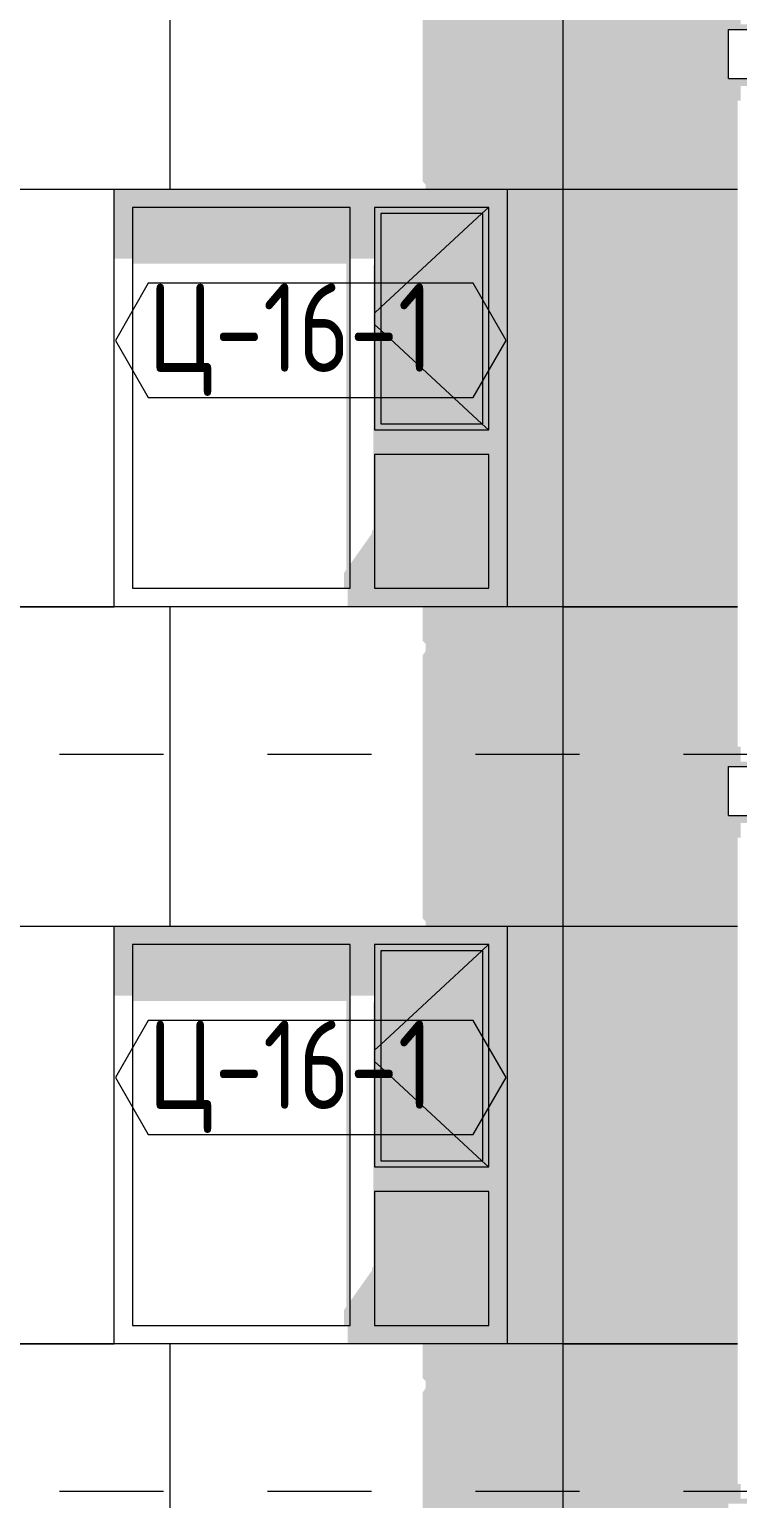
# Model space of a CAD drawing. Header units: millimetres. Extents: x 18162 to 7085488, y 72188 to 247925.
# Drawn here: x 5823964 to 5826846, y 118354 to 124334 of the extents above; entities that cross this region are included whole.
import ezdxf

# ---------------------------------------------------------------- set-up
doc = ezdxf.new("R2010")
doc.units = ezdxf.units.MM
doc.header["$MEASUREMENT"] = 0
doc.linetypes.add('Dashed', pattern=[423.333333, 211.666667, -211.666667])
doc.layers.add('Archicad Windows', color=7, linetype='Continuous')
doc.layers.add('Structural - Bearing', color=7, linetype='Continuous')
doc.styles.add('GENERATED_STYLE_3', font='', dxfattribs={"width": 0.8})
doc.styles.get('GENERATED_STYLE_3').set_extended_font_data('ISOCPEUR MON')
doc.dimstyles.new('GENERATED_STYLE__19', dxfattribs={"dimtxt": 440.00001, "dimasz": 228, "dimexe": 0.18, "dimexo": 31028.935828, "dimgap": 0, "dimtad": 1, "dimdec": 0, "dimzin": 0, "dimdsep": 46, "dimtxsty": 'GENERATED_STYLE_3', "dimblk": 'ARROWHEAD_2', "dimblk1": 'ARROWHEAD_2', "dimblk2": 'ARROWHEAD_2', "dimcen": 0.09, "dimclrd": 13, "dimclre": 13, "dimclrt": 13, "dimadec": 0, "dimazin": 0, "dimtfac": 1, "dimtdec": 4, "dimtmove": 0, "dimatfit": 3, "dimfxl": 1, "dimtolj": 1, "dimtzin": 0, "dimarcsym": 0})

# ---------------------------------------------------------------- blocks, each defined once
blk = doc.blocks.new('*X2302', base_point=(5785635.3, 106384.1))
at = {"layer": 'Structural - Bearing', "color": 8, "linetype": 'Continuous', "lineweight": 13}
for p, q in [((5824535.3, 121284.1), (5824535.3, 120684.1)), ((5826135.3, 121284.1), (5826135.3, 118984.1)), ((5822935.3, 120684.1), (5824035.3, 120684.1)), ((5824035.3, 120684.1), (5824308.8, 120684.1)), ((5825908.8, 120684.1), (5826135.3, 120684.1)), ((5826135.3, 120684.1), (5826846.4, 120684.1)), ((5822935.3, 118984.1), (5824035.3, 118984.1)), ((5824035.3, 118984.1), (5822935.3, 118984.1)), ((5824308.8, 118984.1), (5824035.3, 118984.1)), ((5824035.3, 118984.1), (5824308.8, 118984.1)), ((5824535.3, 118984.1), (5824535.3, 118384.1)), ((5826135.3, 118984.1), (5825908.8, 118984.1)), ((5826135.3, 118984.1), (5826846.4, 118984.1)), ((5826135.3, 118984.1), (5826135.3, 118384.1)), ((5826846.4, 118984.1), (5826135.3, 118984.1)), ((5824535.3, 118384.1), (5824535.3, 118284.1)), ((5826135.3, 118384.1), (5826135.3, 118284.1))]:
    blk.add_line(p, q, dxfattribs=at)
blk = doc.blocks.new('*X2308', base_point=(5785635.3, 106384.1))
at = {"layer": 'Structural - Bearing', "color": 8, "linetype": 'Continuous', "lineweight": 13}
for p, q in [((5824535.3, 124284.1), (5824535.3, 123684.1)), ((5826135.3, 124284.1), (5826135.3, 121984.1)), ((5822935.3, 123684.1), (5824035.3, 123684.1)), ((5824035.3, 123684.1), (5824308.8, 123684.1)), ((5825908.8, 123684.1), (5826135.3, 123684.1)), ((5826135.3, 123684.1), (5826846.4, 123684.1)), ((5822935.3, 121984.1), (5824035.3, 121984.1)), ((5824035.3, 121984.1), (5822935.3, 121984.1)), ((5824308.8, 121984.1), (5824035.3, 121984.1)), ((5824035.3, 121984.1), (5824308.8, 121984.1)), ((5824535.3, 121984.1), (5824535.3, 121384.1)), ((5826135.3, 121984.1), (5825908.8, 121984.1)), ((5826135.3, 121984.1), (5826846.4, 121984.1)), ((5826135.3, 121984.1), (5826135.3, 121384.1)), ((5826846.4, 121984.1), (5826135.3, 121984.1)), ((5824535.3, 121384.1), (5824535.3, 121284.1)), ((5826135.3, 121384.1), (5826135.3, 121284.1))]:
    blk.add_line(p, q, dxfattribs=at)
blk = doc.blocks.new('*X2314', base_point=(5785635.3, 106384.1))
at = {"layer": 'Structural - Bearing', "color": 8, "linetype": 'Continuous', "lineweight": 13}
for p, q in [((5824535.3, 124384.1), (5824535.3, 124284.1)), ((5826135.3, 124384.1), (5826135.3, 124284.1))]:
    blk.add_line(p, q, dxfattribs=at)
blk = doc.blocks.new('*D2600', base_point=(5785635.3, 106384.1))
at = {"color": 12, "linetype": 'Continuous', "lineweight": 35}
for p, q in [((5838328.4, 118420.7), (5838628.4, 118247.5)), ((5838328.4, 118220.7), (5838628.4, 118047.5))]:
    blk.add_line(p, q, dxfattribs=at)
at = {"color": 13, "linetype": 'Continuous', "lineweight": 13}
for p, q in [((5838478.4, 118134.1), (5838478.4, 118334.1)), ((5838703.4, 118134.1), (5837187.8, 118134.1))]:
    blk.add_line(p, q, dxfattribs=at)
blk = doc.blocks.new('ARROWHEAD_2')
at = {"color": 0, "linetype": 'Continuous', "lineweight": 0}
for p, q in [((-0.378, -0.655), (0.378, 0.655)), ((0, 0), (-1, 0))]:
    blk.add_line(p, q, dxfattribs=at)
blk = doc.blocks.new('*D2601', base_point=(5785635.3, 106384.1))
at = {"color": 12, "linetype": 'Continuous', "lineweight": 35}
for p, q in [((5838328.4, 121220.7), (5838628.4, 121047.5)), ((5838328.4, 118420.7), (5838628.4, 118247.5))]:
    blk.add_line(p, q, dxfattribs=at)
at = {"color": 13, "linetype": 'Continuous', "lineweight": 13}
for p, q in [((5838703.4, 121134.1), (5837187.8, 121134.1)), ((5838478.4, 118334.1), (5838478.4, 121134.1)), ((5838703.4, 118334.1), (5837187.8, 118334.1)), ((5838478.4, 118134.1), (5838478.4, 118334.1))]:
    blk.add_line(p, q, dxfattribs=at)
at = {"color": 13, "lineweight": 13, "char_height": 440, "attachment_point": 7, "rotation": 90, "style": 'GENERATED_STYLE_3'}
for s, insert in [('\\A1;{\\pql;\\fISOCPEUR MON|b0|i0|c0|p0;\\W0.800000;2,800}', (5838605.9, 119549.6)), ('\\A1;{\\pql;\\fISOCPEUR MON|b0|i0|c0|p0;\\W0.800000;200}', (5838518.1, 118420.8))]:
    blk.add_mtext(s, dxfattribs=dict(at, insert=insert))
blk = doc.blocks.new('*D2602', base_point=(5785635.3, 106384.1))
at = {"color": 12, "linetype": 'Continuous', "lineweight": 35}
for p, q in [((5838328.4, 121420.7), (5838628.4, 121247.5)), ((5838328.4, 121220.7), (5838628.4, 121047.5))]:
    blk.add_line(p, q, dxfattribs=at)
at = {"color": 13, "linetype": 'Continuous', "lineweight": 13}
for p, q in [((5838478.4, 121134.1), (5838478.4, 121334.1)), ((5838703.4, 121134.1), (5837187.8, 121134.1))]:
    blk.add_line(p, q, dxfattribs=at)
blk = doc.blocks.new('*D2603', base_point=(5785635.3, 106384.1))
at = {"color": 12, "linetype": 'Continuous', "lineweight": 35}
for p, q in [((5838328.4, 124220.7), (5838628.4, 124047.5)), ((5838328.4, 121420.7), (5838628.4, 121247.5))]:
    blk.add_line(p, q, dxfattribs=at)
at = {"color": 13, "linetype": 'Continuous', "lineweight": 13}
for p, q in [((5838703.4, 124134.1), (5837187.8, 124134.1)), ((5838478.4, 121334.1), (5838478.4, 124134.1)), ((5838703.4, 121334.1), (5837187.8, 121334.1)), ((5838478.4, 121134.1), (5838478.4, 121334.1))]:
    blk.add_line(p, q, dxfattribs=at)
at = {"color": 13, "lineweight": 13, "char_height": 440, "attachment_point": 7, "rotation": 90, "style": 'GENERATED_STYLE_3'}
for s, insert in [('\\A1;{\\pql;\\fISOCPEUR MON|b0|i0|c0|p0;\\W0.800000;2,800}', (5838605.9, 122549.6)), ('\\A1;{\\pql;\\fISOCPEUR MON|b0|i0|c0|p0;\\W0.800000;200}', (5838518.1, 121420.8))]:
    blk.add_mtext(s, dxfattribs=dict(at, insert=insert))
blk = doc.blocks.new('*D2604', base_point=(5785635.3, 106384.1))
at = {"color": 12, "linetype": 'Continuous', "lineweight": 35}
for p, q in [((5838328.4, 124420.7), (5838628.4, 124247.5)), ((5838328.4, 124220.7), (5838628.4, 124047.5))]:
    blk.add_line(p, q, dxfattribs=at)
at = {"color": 13, "linetype": 'Continuous', "lineweight": 13}
for p, q in [((5838703.4, 124334.1), (5837187.8, 124334.1)), ((5838478.4, 124134.1), (5838478.4, 124334.1)), ((5838703.4, 124134.1), (5837187.8, 124134.1))]:
    blk.add_line(p, q, dxfattribs=at)
blk = doc.blocks.new('*D2605', base_point=(5785635.3, 106384.1))
at = {"color": 12, "linetype": 'Continuous', "lineweight": 35}
for p, q in [((5838328.4, 127220.7), (5838628.4, 127047.5)), ((5838328.4, 124420.7), (5838628.4, 124247.5))]:
    blk.add_line(p, q, dxfattribs=at)
at = {"color": 13, "linetype": 'Continuous', "lineweight": 13}
for p, q in [((5838703.4, 127134.1), (5837187.8, 127134.1)), ((5838478.4, 124334.1), (5838478.4, 127134.1)), ((5838703.4, 124334.1), (5837187.8, 124334.1))]:
    blk.add_line(p, q, dxfattribs=at)
at = {"color": 13, "lineweight": 13, "char_height": 440, "attachment_point": 7, "rotation": 90, "style": 'GENERATED_STYLE_3'}
for s, insert in [('\\A1;{\\pql;\\fISOCPEUR MON|b0|i0|c0|p0;\\W0.800000;2,800}', (5838605.9, 125549.6)), ('\\A1;{\\pql;\\fISOCPEUR MON|b0|i0|c0|p0;\\W0.800000;200}', (5838518.1, 124420.8))]:
    blk.add_mtext(s, dxfattribs=dict(at, insert=insert))
blk = doc.blocks.new('Label_130_3', base_point=(5825108.8, 119834.1))
at = {"color": 13, "linetype": 'Continuous', "lineweight": 13, "flags": 128}
blk.add_lwpolyline([(5824313.7, 120068.3), (5824447.8, 119836.1), (5825769.9, 119836.1), (5825904, 120068.3), (5825769.9, 120300.6), (5824447.8, 120300.6)], close=True, dxfattribs=at)
at = {"color": 13, "lineweight": 13, "insert": (5824447.8, 120299.9), "char_height": 360, "attachment_point": 1, "style": 'GENERATED_STYLE_3'}
blk.add_mtext('\\A1;{\\pql;\\pt0,253000;\\fISOCPEUR MON|b0|i0|c0|p0;\\W0.800000;Ц-16-1\\fISOCPEUR MON|b0|i0|c0|p0;\\W0.800000;\\A1{\\H.66x;\\S^  ;}\\fISOCPEUR MON|b0|i0|c0|p0;\\W0.800000;\\fISOCPEUR MON|b0|i0|c0|p0;\\W0.800000;\\A1{\\H.66x;\\S^  ;}\\fISOCPEUR MON|b0|i0|c0|p0;\\W0.800000; \\fISOCPEUR MON|b0|i0|c0|p0;\\W0.800000;\\fISOCPEUR MON|b0|i0|c0|p0;\\W0.800000;\\fISOCPEUR MON|b0|i0|c0|p0;\\W0.800000;\\fISOCPEUR MON|b0|i0|c0|p0;\\W0.800000;\\fISOCPEUR MON|b0|i0|c0|p0;\\W0.800000;\\fISOCPEUR MON|b0|i0|c0|p0;\\W0.800000;\\fISOCPEUR MON|b0|i0|c0|p0;\\W0.800000;\\fISOCPEUR MON|b0|i0|c0|p0;\\W0.800000;\\fISOCPEUR MON|b0|i0|c0|p0;\\W0.800000;\\fISOCPEUR MON|b0|i0|c0|p0;\\W0.800000;\\fISOCPEUR MON|b0|i0|c0|p0;\\W0.800000;\\fISOCPEUR MON|b0|i0|c0|p0;\\W0.800000;\\fISOCPEUR MON|b0|i0|c0|p0;\\W0.800000;\\fISOCPEUR MON|b0|i0|c0|p0;\\W0.800000;\\fISOCPEUR MON|b0|i0|c0|p0;\\W0.800000;\\fISOCPEUR MON|b0|i0|c0|p0;\\W0.800000;\\fISOCPEUR MON|b0|i0|c0|p0;\\W0.800000;\\fISOCPEUR MON|b0|i0|c0|p0;\\W0.800000;\\fISOCPEUR MON|b0|i0|c0|p0;\\W0.800000;\\fISOCPEUR MON|b0|i0|c0|p0;\\W0.800000;\\fISOCPEUR MON|b0|i0|c0|p0;\\W0.800000;\\fISOCPEUR MON|b0|i0|c0|p0;\\W0.800000;\\fISOCPEUR MON|b0|i0|c0|p0;\\W0.800000;\\fISOCPEUR MON|b0|i0|c0|p0;\\W0.800000;\\fISOCPEUR MON|b0|i0|c0|p0;\\W0.800000;\\fISOCPEUR MON|b0|i0|c0|p0;\\W0.800000;\\fISOCPEUR MON|b0|i0|c0|p0;\\W0.800000;\\fISOCPEUR MON|b0|i0|c0|p0;\\W0.800000;\\fISOCPEUR MON|b0|i0|c0|p0;\\W0.800000;\\fISOCPEUR MON|b0|i0|c0|p0;\\W0.800000;\\fISOCPEUR MON|b0|i0|c0|p0;\\W0.800000;\\fISOCPEUR MON|b0|i0|c0|p0;\\W0.800000;\\fISOCPEUR MON|b0|i0|c0|p0;\\W0.800000;\\fISOCPEUR MON|b0|i0|c0|p0;\\W0.800000;\\fISOCPEUR MON|b0|i0|c0|p0;\\W0.800000;\\fISOCPEUR MON|b0|i0|c0|p0;\\W0.800000;\\fISOCPEUR MON|b0|i0|c0|p0;\\W0.800000;\\fISOCPEUR MON|b0|i0|c0|p0;\\W0.800000;\\fISOCPEUR MON|b0|i0|c0|p0;\\W0.800000;\\fISOCPEUR MON|b0|i0|c0|p0;\\W0.800000;\\fISOCPEUR MON|b0|i0|c0|p0;\\W0.800000;\\fISOCPEUR MON|b0|i0|c0|p0;\\W0.800000;\\fISOCPEUR MON|b0|i0|c0|p0;\\W0.800000;}', dxfattribs=at)
blk = doc.blocks.new('Label_135_3', base_point=(5825108.8, 122834.1))
at = {"color": 13, "linetype": 'Continuous', "lineweight": 13, "flags": 128}
blk.add_lwpolyline([(5824313.7, 123068.3), (5824447.8, 122836.1), (5825769.9, 122836.1), (5825904, 123068.3), (5825769.9, 123300.6), (5824447.8, 123300.6)], close=True, dxfattribs=at)
at = {"color": 13, "lineweight": 13, "insert": (5824447.8, 123299.9), "char_height": 360, "attachment_point": 1, "style": 'GENERATED_STYLE_3'}
blk.add_mtext('\\A1;{\\pql;\\pt0,253000;\\fISOCPEUR MON|b0|i0|c0|p0;\\W0.800000;Ц-16-1\\fISOCPEUR MON|b0|i0|c0|p0;\\W0.800000;\\A1{\\H.66x;\\S^  ;}\\fISOCPEUR MON|b0|i0|c0|p0;\\W0.800000;\\fISOCPEUR MON|b0|i0|c0|p0;\\W0.800000;\\A1{\\H.66x;\\S^  ;}\\fISOCPEUR MON|b0|i0|c0|p0;\\W0.800000; \\fISOCPEUR MON|b0|i0|c0|p0;\\W0.800000;\\fISOCPEUR MON|b0|i0|c0|p0;\\W0.800000;\\fISOCPEUR MON|b0|i0|c0|p0;\\W0.800000;\\fISOCPEUR MON|b0|i0|c0|p0;\\W0.800000;\\fISOCPEUR MON|b0|i0|c0|p0;\\W0.800000;\\fISOCPEUR MON|b0|i0|c0|p0;\\W0.800000;\\fISOCPEUR MON|b0|i0|c0|p0;\\W0.800000;\\fISOCPEUR MON|b0|i0|c0|p0;\\W0.800000;\\fISOCPEUR MON|b0|i0|c0|p0;\\W0.800000;\\fISOCPEUR MON|b0|i0|c0|p0;\\W0.800000;\\fISOCPEUR MON|b0|i0|c0|p0;\\W0.800000;\\fISOCPEUR MON|b0|i0|c0|p0;\\W0.800000;\\fISOCPEUR MON|b0|i0|c0|p0;\\W0.800000;\\fISOCPEUR MON|b0|i0|c0|p0;\\W0.800000;\\fISOCPEUR MON|b0|i0|c0|p0;\\W0.800000;\\fISOCPEUR MON|b0|i0|c0|p0;\\W0.800000;\\fISOCPEUR MON|b0|i0|c0|p0;\\W0.800000;\\fISOCPEUR MON|b0|i0|c0|p0;\\W0.800000;\\fISOCPEUR MON|b0|i0|c0|p0;\\W0.800000;\\fISOCPEUR MON|b0|i0|c0|p0;\\W0.800000;\\fISOCPEUR MON|b0|i0|c0|p0;\\W0.800000;\\fISOCPEUR MON|b0|i0|c0|p0;\\W0.800000;\\fISOCPEUR MON|b0|i0|c0|p0;\\W0.800000;\\fISOCPEUR MON|b0|i0|c0|p0;\\W0.800000;\\fISOCPEUR MON|b0|i0|c0|p0;\\W0.800000;\\fISOCPEUR MON|b0|i0|c0|p0;\\W0.800000;\\fISOCPEUR MON|b0|i0|c0|p0;\\W0.800000;\\fISOCPEUR MON|b0|i0|c0|p0;\\W0.800000;\\fISOCPEUR MON|b0|i0|c0|p0;\\W0.800000;\\fISOCPEUR MON|b0|i0|c0|p0;\\W0.800000;\\fISOCPEUR MON|b0|i0|c0|p0;\\W0.800000;\\fISOCPEUR MON|b0|i0|c0|p0;\\W0.800000;\\fISOCPEUR MON|b0|i0|c0|p0;\\W0.800000;\\fISOCPEUR MON|b0|i0|c0|p0;\\W0.800000;\\fISOCPEUR MON|b0|i0|c0|p0;\\W0.800000;\\fISOCPEUR MON|b0|i0|c0|p0;\\W0.800000;\\fISOCPEUR MON|b0|i0|c0|p0;\\W0.800000;\\fISOCPEUR MON|b0|i0|c0|p0;\\W0.800000;\\fISOCPEUR MON|b0|i0|c0|p0;\\W0.800000;\\fISOCPEUR MON|b0|i0|c0|p0;\\W0.800000;\\fISOCPEUR MON|b0|i0|c0|p0;\\W0.800000;\\fISOCPEUR MON|b0|i0|c0|p0;\\W0.800000;\\fISOCPEUR MON|b0|i0|c0|p0;\\W0.800000;}', dxfattribs=at)

msp = doc.modelspace()

# ---------------------------------------------------------------- hatches: boundary and pattern name
at = {"layer": 'Archicad Windows', "linetype": 'Continuous', "lineweight": 0}
for points in [[(5825268.8, 123609.1), (5825368.8, 123609.1), (5825833.8, 123609.1), (5825908.8, 123609.1), (5825908.8, 123684.1), (5824308.8, 123684.1), (5824308.8, 123609.1), (5824383.8, 123609.1)], [(5824383.8, 123609.1), (5824308.8, 123609.1), (5824308.8, 123401.2), (5824383.8, 123401.2)], [(5825268.8, 123609.1), (5824383.8, 123609.1), (5824383.8, 123380), (5825253.8, 123380), (5825253.8, 122135), (5825243.8, 122120.8), (5825243.8, 122059.1), (5825268.8, 122059.1)], [(5825368.8, 123609.1), (5825268.8, 123609.1), (5825268.8, 123401.2), (5825368.8, 123401.2)], [(5825833.8, 123609.1), (5825368.8, 123609.1), (5825368.8, 123584.1), (5825393.8, 123584.1), (5825808.8, 123584.1), (5825833.8, 123584.1)], [(5825833.8, 122704.1), (5825833.8, 122604.1), (5825833.8, 122059.1), (5825908.8, 122059.1), (5825908.8, 123609.1), (5825833.8, 123609.1)], [(5825393.8, 123584.1), (5825368.8, 123584.1), (5825368.8, 122729.1), (5825393.8, 122729.1)], [(5825808.8, 122729.1), (5825808.8, 123584.1), (5825393.8, 123584.1), (5825393.8, 122729.1)], [(5825808.8, 122729.1), (5825833.8, 122729.1), (5825833.8, 123584.1), (5825808.8, 123584.1)], [(5825268.8, 122059.1), (5825368.8, 122059.1), (5825368.8, 123379.8), (5825363.8, 123372.7), (5825363.8, 122299.8), (5825358.8, 122292.7), (5825358.8, 122283.5), (5825268.8, 122156.2)], [(5825393.8, 122729.1), (5825368.8, 122729.1), (5825368.8, 122704.1), (5825833.8, 122704.1), (5825833.8, 122729.1), (5825808.8, 122729.1)], [(5825833.8, 122604.1), (5825833.8, 122704.1), (5825368.8, 122704.1), (5825368.8, 122604.1)], [(5825833.8, 122059.1), (5825833.8, 122604.1), (5825368.8, 122604.1), (5825368.8, 122059.1)], [(5825908.8, 122059.1), (5825258.8, 122059.1), (5825258.8, 121984.1), (5825908.8, 121984.1)], [(5825268.8, 120609.1), (5825368.8, 120609.1), (5825833.8, 120609.1), (5825908.8, 120609.1), (5825908.8, 120684.1), (5824308.8, 120684.1), (5824308.8, 120609.1), (5824383.8, 120609.1)], [(5824383.8, 120609.1), (5824308.8, 120609.1), (5824308.8, 120401.2), (5824383.8, 120401.2)], [(5825268.8, 120609.1), (5824383.8, 120609.1), (5824383.8, 120380), (5825253.8, 120380), (5825253.8, 119135), (5825243.8, 119120.8), (5825243.8, 119059.1), (5825268.8, 119059.1)], [(5825268.8, 120401.2), (5825368.8, 120401.2), (5825368.8, 120609.1), (5825268.8, 120609.1)], [(5825833.8, 120609.1), (5825368.8, 120609.1), (5825368.8, 120584.1), (5825393.8, 120584.1), (5825808.8, 120584.1), (5825833.8, 120584.1)], [(5825393.8, 120584.1), (5825368.8, 120584.1), (5825368.8, 119729.1), (5825393.8, 119729.1)], [(5825808.8, 119729.1), (5825808.8, 120584.1), (5825393.8, 120584.1), (5825393.8, 119729.1)], [(5825808.8, 119729.1), (5825833.8, 119729.1), (5825833.8, 120584.1), (5825808.8, 120584.1)], [(5825833.8, 119704.1), (5825833.8, 119604.1), (5825833.8, 119059.1), (5825908.8, 119059.1), (5825908.8, 120609.1), (5825833.8, 120609.1)], [(5825358.8, 119283.5), (5825268.8, 119156.2), (5825268.8, 119059.1), (5825368.8, 119059.1), (5825368.8, 120379.8), (5825363.8, 120372.7), (5825363.8, 119299.8), (5825358.8, 119292.7)], [(5825393.8, 119729.1), (5825368.8, 119729.1), (5825368.8, 119704.1), (5825833.8, 119704.1), (5825833.8, 119729.1), (5825808.8, 119729.1)], [(5825833.8, 119604.1), (5825833.8, 119704.1), (5825368.8, 119704.1), (5825368.8, 119604.1)], [(5825833.8, 119059.1), (5825833.8, 119604.1), (5825368.8, 119604.1), (5825368.8, 119059.1)], [(5825908.8, 119059.1), (5825258.8, 119059.1), (5825258.8, 118984.1), (5825908.8, 118984.1)]]:
    msp.add_hatch(color=49, dxfattribs=at).paths.add_polyline_path(points)
at = {"layer": 'Structural - Bearing', "linetype": 'Continuous', "lineweight": 0}
for points in [[(5826808.8, 127284.1), (5825563.8, 127284.1), (5825563.8, 126715.6), (5825576.4, 126703), (5825576.4, 126684.1), (5825908.8, 126684.1), (5825908.8, 124984.1), (5825563.8, 124984.1), (5825563.8, 124845.6), (5825576.4, 124833), (5825576.4, 124803.4), (5825563.8, 124785.6), (5825563.8, 124284.1), (5826808.8, 124284.1), (5826808.8, 124334.1), (5830044.7, 124334.1), (5830058.8, 124354.1), (5826858.8, 124354.1), (5826858.8, 124414.1), (5826846.4, 124414.1), (5826846.4, 127044.1), (5826858.8, 127044.1), (5826858.8, 127104.1), (5830058.8, 127104.1), (5830058.8, 127063.4), (5830108.8, 127134.1), (5826808.8, 127134.1)], [(5826808.8, 124284.1), (5825563.8, 124284.1), (5825563.8, 123715.6), (5825576.4, 123703), (5825576.4, 123684.1), (5825908.8, 123684.1), (5825908.8, 121984.1), (5825563.8, 121984.1), (5825563.8, 121845.6), (5825576.4, 121833), (5825576.4, 121803.4), (5825563.8, 121785.6), (5825563.8, 121284.1), (5826808.8, 121284.1), (5826808.8, 121334.1), (5830044.7, 121334.1), (5830058.8, 121354.1), (5826858.8, 121354.1), (5826858.8, 121414.1), (5826846.4, 121414.1), (5826846.4, 124044.1), (5826858.8, 124044.1), (5826858.8, 124104.1), (5830058.8, 124104.1), (5830058.8, 124063.4), (5830108.8, 124134.1), (5826808.8, 124134.1)], [(5825563.8, 118284.1), (5826808.8, 118284.1), (5826808.8, 118334.1), (5830044.7, 118334.1), (5830058.8, 118354.1), (5826858.8, 118354.1), (5826858.8, 118414.1), (5826846.4, 118414.1), (5826846.4, 121044.1), (5826858.8, 121044.1), (5826858.8, 121104.1), (5830058.8, 121104.1), (5830058.8, 121063.4), (5830108.8, 121134.1), (5826808.8, 121134.1), (5826808.8, 121284.1), (5825563.8, 121284.1), (5825563.8, 120715.6), (5825576.4, 120703), (5825576.4, 120684.1), (5825908.8, 120684.1), (5825908.8, 118984.1), (5825563.8, 118984.1), (5825563.8, 118845.6), (5825576.4, 118833), (5825576.4, 118803.4), (5825563.8, 118785.6)]]:
    msp.add_hatch(color=49, dxfattribs=at).paths.add_polyline_path(points)

# ---------------------------------------------------------------- linework, layer by layer
at = {"color": 8, "linetype": 'Dashed', "lineweight": 13, "ltscale": 2}
for p, q in [((5800379.4, 121384.1), (5841359.8, 121384.1)), ((5800379.4, 118384.1), (5841359.8, 118384.1))]:
    msp.add_line(p, q, dxfattribs=at)
at = {"layer": 'Archicad Windows', "color": 7, "linetype": 'Continuous', "lineweight": 13}
for p, q in [((5824308.8, 121984.1), (5824308.8, 123684.1)), ((5824308.8, 123684.1), (5825908.8, 123684.1)), ((5825908.8, 123684.1), (5825908.8, 121984.1)), ((5825908.8, 121984.1), (5824308.8, 121984.1)), ((5824308.8, 118984.1), (5824308.8, 120684.1)), ((5824308.8, 120684.1), (5825908.8, 120684.1)), ((5825908.8, 120684.1), (5825908.8, 118984.1)), ((5825908.8, 118984.1), (5824308.8, 118984.1))]:
    msp.add_line(p, q, dxfattribs=at)
at = {"layer": 'Archicad Windows', "color": 7, "linetype": 'Continuous', "lineweight": 9}
for p, q in [((5824383.8, 123609.1), (5824383.8, 122059.1)), ((5825268.8, 123609.1), (5824383.8, 123609.1)), ((5825268.8, 122059.1), (5825268.8, 123609.1)), ((5825368.8, 123609.1), (5825368.8, 122704.1)), ((5825833.8, 123609.1), (5825368.8, 123609.1)), ((5825831.9, 123609.1), (5825804.9, 123584.1)), ((5825833.8, 122704.1), (5825833.8, 123609.1)), ((5825393.8, 123584.1), (5825393.8, 122729.1)), ((5825808.8, 123584.1), (5825393.8, 123584.1)), ((5825804.9, 123584.1), (5825393.8, 123202.9)), ((5825808.8, 122729.1), (5825808.8, 123584.1)), ((5825393.8, 123202.9), (5825368.8, 123179.7)), ((5825393.8, 123110.2), (5825368.8, 123133.4)), ((5825804.9, 122729.1), (5825393.8, 123110.2)), ((5825393.8, 122729.1), (5825808.8, 122729.1)), ((5825831.9, 122704.1), (5825804.9, 122729.1)), ((5825368.8, 122704.1), (5825833.8, 122704.1)), ((5825368.8, 122604.1), (5825368.8, 122059.1)), ((5825833.8, 122604.1), (5825368.8, 122604.1)), ((5825833.8, 122059.1), (5825833.8, 122604.1)), ((5824383.8, 122059.1), (5825268.8, 122059.1)), ((5825368.8, 122059.1), (5825833.8, 122059.1)), ((5824383.8, 120609.1), (5824383.8, 119059.1)), ((5825268.8, 120609.1), (5824383.8, 120609.1)), ((5825268.8, 119059.1), (5825268.8, 120609.1)), ((5825368.8, 120609.1), (5825368.8, 119704.1)), ((5825833.8, 120609.1), (5825368.8, 120609.1)), ((5825393.8, 120584.1), (5825393.8, 119729.1)), ((5825808.8, 120584.1), (5825393.8, 120584.1)), ((5825804.9, 120584.1), (5825393.8, 120202.9)), ((5825831.9, 120609.1), (5825804.9, 120584.1)), ((5825808.8, 119729.1), (5825808.8, 120584.1)), ((5825833.8, 119704.1), (5825833.8, 120609.1)), ((5825393.8, 120202.9), (5825368.8, 120179.7)), ((5825393.8, 120110.2), (5825368.8, 120133.4)), ((5825804.9, 119729.1), (5825393.8, 120110.2)), ((5825393.8, 119729.1), (5825808.8, 119729.1)), ((5825831.9, 119704.1), (5825804.9, 119729.1)), ((5825368.8, 119704.1), (5825833.8, 119704.1)), ((5825368.8, 119604.1), (5825368.8, 119059.1)), ((5825833.8, 119604.1), (5825368.8, 119604.1)), ((5825833.8, 119059.1), (5825833.8, 119604.1)), ((5824383.8, 119059.1), (5825268.8, 119059.1)), ((5825368.8, 119059.1), (5825833.8, 119059.1))]:
    msp.add_line(p, q, dxfattribs=at)
at = {"layer": 'Structural - Bearing', "color": 7, "linetype": 'Continuous', "lineweight": 13}
for p, q in [((5826808.8, 124134.1), (5826808.8, 124334.1)), ((5826808.8, 124334.1), (5830108.8, 124334.1)), ((5826808.8, 124134.1), (5830108.8, 124134.1)), ((5826808.8, 121134.1), (5826808.8, 121334.1)), ((5826808.8, 121334.1), (5830108.8, 121334.1)), ((5826808.8, 121134.1), (5830108.8, 121134.1))]:
    msp.add_line(p, q, dxfattribs=at)

# ---------------------------------------------------------------- block references
at = {"color": 12, "linetype": 'Continuous', "lineweight": 13}
for name, p in [('Label_135_3', (5825108.8, 122834.1)), ('Label_130_3', (5825108.8, 119834.1))]:
    msp.add_blockref(name, p, dxfattribs=at)
at = {"layer": 'Structural - Bearing', "lineweight": 0}
for name in ['*X2314', '*X2308', '*X2302']:
    msp.add_blockref(name, (5785635.3, 106384.1), dxfattribs=at)

# ---------------------------------------------------------------- dimensions: what is measured, and where the dimension line sits
at = {"color": 13, "linetype": 'Continuous', "lineweight": 13}
for base, p1, p2, picture, middle in [((5838478.4, 127134.1), (5805483.8, 124334.1), (5805483.8, 127134.1), '*D2605', (5838170.4, 126286.7)), ((5838478.4, 124334.1), (5805483.8, 124134.1), (5805483.8, 124334.1), '*D2604', (5838170.4, 124923)), ((5838478.4, 124134.1), (5805483.8, 121334.1), (5805483.8, 124134.1), '*D2603', (5838170.4, 123286.7)), ((5838478.4, 121334.1), (5805483.8, 121134.1), (5805483.8, 121334.1), '*D2602', (5838170.4, 121923)), ((5838478.4, 121134.1), (5805483.8, 118334.1), (5805483.8, 121134.1), '*D2601', (5838170.4, 120286.7)), ((5838478.4, 118334.1), (5805483.8, 118134.1), (5805483.8, 118334.1), '*D2600', (5838170.4, 118923))]:
    dim = msp.add_linear_dim(base=base, p1=p1, p2=p2, angle=90, dimstyle='GENERATED_STYLE__19', dxfattribs=at)
    dim.commit()
    dim.dimension.update_dxf_attribs({"geometry": picture, "text_midpoint": middle, "dimtype": 160, "text_rotation": 90})

doc.saveas('drawing.dxf')
